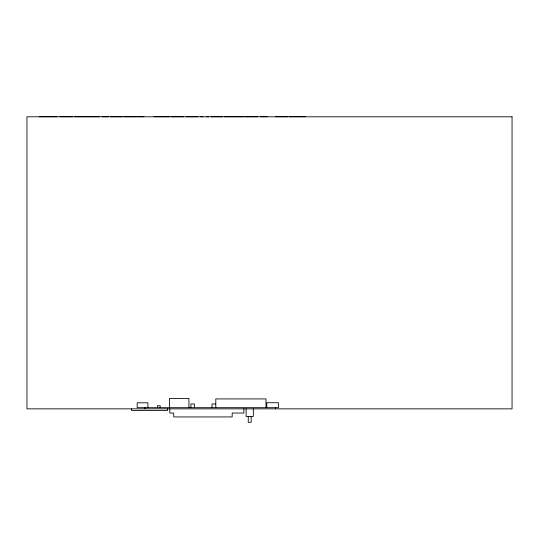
<?xml version="1.0" encoding="UTF-8"?>
<svg xmlns="http://www.w3.org/2000/svg" width="539" height="539" viewBox="0 0 539 539"><rect width="100%" height="100%" fill="white"/><g stroke="black" fill="none" stroke-linecap="round" stroke-linejoin="round"><path stroke-width="0.81" d="M39.327 116.7L57.006 116.7M59.876 116.7L72.597 116.7M74.759 116.7L85.903 116.7M86.907 116.7L99.189 116.7M102.026 116.7L108.568 116.7M110.354 116.7L122.191 116.7M123.909 116.7L136.441 116.7M137.762 116.7L144.014 116.7M154.019 116.7L169.34 116.7M171.234 116.7L183.509 116.7M186.11 116.7L197.948 116.7M200.649 116.7L202.913 116.7M206.302 116.7L208.6 116.7M211.099 116.7L222.607 116.7M224.244 116.7L236.958 116.7M237.8 116.7L244.052 116.7M245.4 116.7L257.932 116.7M260.681 116.7L267.223 116.7M275.469 116.7L287.9 116.7M289.49 116.7L305.687 116.7M215.519 403.981L212.009 403.981L212.009 407.679M275.544 407.679L275.544 408.852M266.771 407.679L266.771 402.714L278.468 402.714L278.468 407.679L137.175 407.679L137.175 402.808L147.895 402.808L147.895 407.679M265.996 407.679L265.996 398.914L215.809 398.914L215.809 407.679M253.323 408.852L253.323 416.452L246.114 416.452L246.114 408.852M251.181 416.452L251.181 422.3L248.257 422.3L248.257 416.452M243.877 408.852L243.877 413.042L232.181 413.042L232.181 416.937L173.72 416.937L173.72 413.042L169.819 413.042L169.819 408.852M194.377 407.679L194.377 403.981L190.867 403.981L190.867 407.679M188.919 407.679L188.919 398.422L169.428 398.422L169.428 407.679M167.575 408.852L167.575 410.408L131.523 410.408L131.523 408.852M160.171 407.679L160.171 405.732L157.442 405.732L157.442 407.679M144.971 407.679L144.971 408.852M512.05 116.801L26.95 116.801L26.95 408.852L512.05 408.852L512.05 116.801"/></g></svg>
